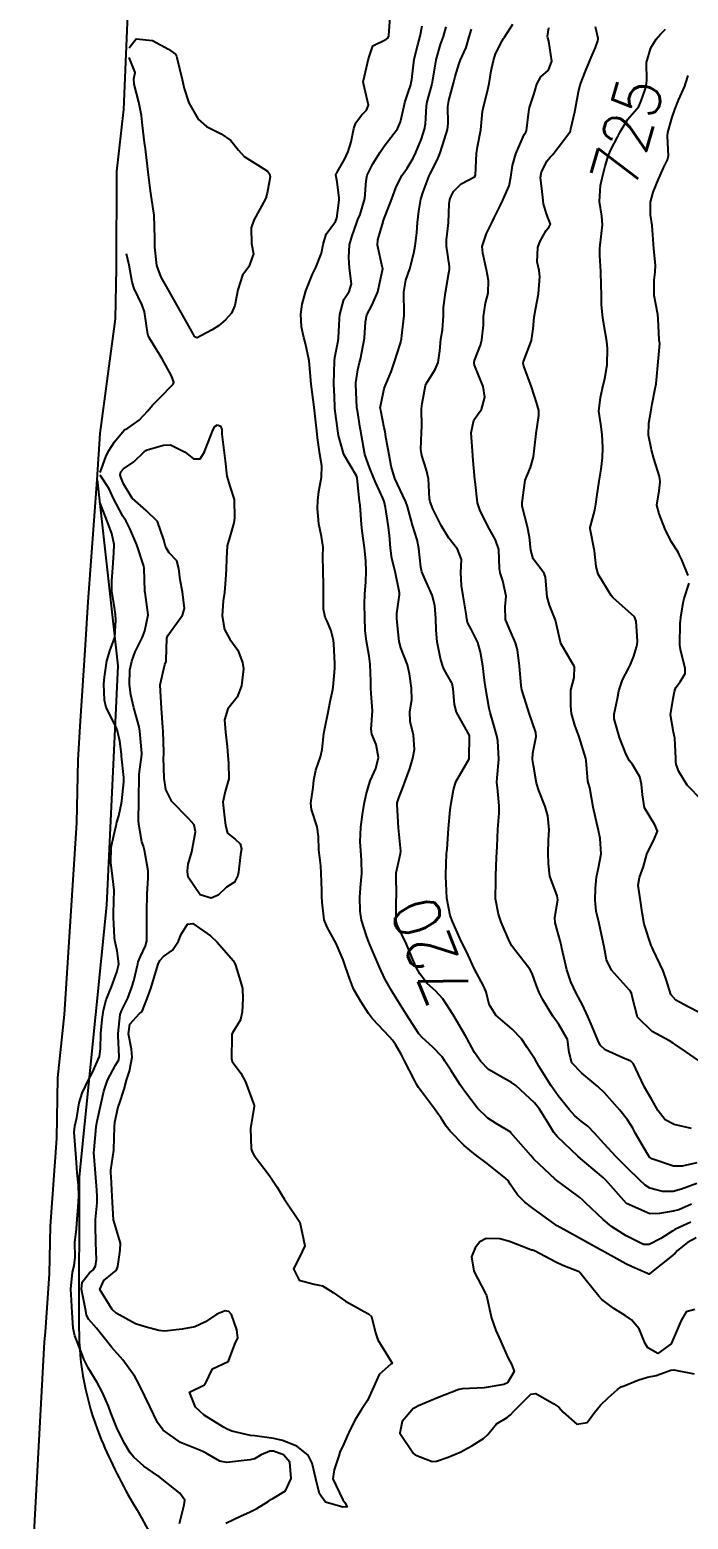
# Model space of a CAD drawing. Header units: metres. Extents: x 318500 to 325275, y 7408834 to 7428799.
# Drawn here: x 319983.7 to 320040.2, y 7413261.7 to 7413389.6 of the extents above; entities that cross this region are included whole.
import ezdxf
from ezdxf.enums import TextEntityAlignment as Align

# ---------------------------------------------------------------- set-up
doc = ezdxf.new("R2010")
doc.units = ezdxf.units.M
doc.header["$MEASUREMENT"] = 0
for name, color, linetype in [('Area', 45, 'Continuous'), ('Cotas', 45, 'Continuous'), ('Curvas de Nivel 1m', 11, 'Continuous'), ('Curvas de Nivel 5m', 15, 'Continuous'), ('Hidrografia', 140, 'Continuous')]:
    doc.layers.add(name, color=color, linetype=linetype)
doc.styles.add('Style-STANDARD', font='STANDARD.shx')

msp = doc.modelspace()

# ---------------------------------------------------------------- linework, layer by layer
at = {"layer": 'Area'}
msp.add_lwpolyline([(319983.68, 7413253.68), (319984.94, 7413276.95), (319985.04, 7413277.79), (319985.38, 7413282.79), (319985.46, 7413286.9), (319986, 7413294.41), (319986.08, 7413299.63), (319986.66, 7413305.08), (319987.73, 7413321.52), (319987.83, 7413326.91), (319988, 7413329.83), (319988.45, 7413336.78), (319988.68, 7413340.5), (319989.47, 7413350.99), (319989.71, 7413354.96), (319991.04, 7413364.83), (319991.12, 7413369.16), (319991.16, 7413377.47), (319991.74, 7413382.8), (319992.36, 7413397.08)], dxfattribs=at)
at = {"layer": 'Curvas de Nivel 1m', "flags": 128}
for points, elevation in [([(320040.86, 7413285.89), (320040.13, 7413285.5), (320039.28, 7413284.79), (320039.06, 7413284.56), (320038.84, 7413284.36), (320036.9, 7413282.82), (320036.86, 7413282.78), (320036.82, 7413282.78), (320036.7, 7413282.82), (320035.37, 7413283.39), (320034.83, 7413283.65), (320033.04, 7413284.67), (320032.84, 7413284.78), (320032.78, 7413284.81), (320032.66, 7413284.87), (320030.85, 7413285.85), (320028.93, 7413286.93), (320028.87, 7413286.97), (320028.74, 7413287.06), (320026.89, 7413288.42), (320026.17, 7413288.96), (320025.53, 7413289.59), (320024.92, 7413290.51), (320024.73, 7413290.8), (320024.55, 7413290.99), (320022.94, 7413292.27), (320021.93, 7413293.02), (320020.96, 7413293.82), (320019.76, 7413295.05), (320019.42, 7413295.49), (320018.99, 7413296.16), (320018.62, 7413296.69), (320018.32, 7413297.07), (320017.03, 7413298.81), (320016.87, 7413299.09), (320016.71, 7413299.42), (320015.84, 7413301.1), (320015.57, 7413301.61), (320015.07, 7413302.49), (320014.82, 7413302.86), (320014.59, 7413303.12), (320013.1, 7413304.71), (320012.74, 7413305.15), (320012.1, 7413306.18), (320011.52, 7413307.16), (320011.4, 7413307.42), (320011.15, 7413308.11), (320010.79, 7413309.17), (320010.59, 7413309.76), (320009.97, 7413311.18), (320009.21, 7413312.58), (320008.94, 7413313.19), (320008.77, 7413314.73), (320008.76, 7413315.2), (320008.74, 7413315.71), (320008.7, 7413317.2), (320008.65, 7413317.83), (320008.5, 7413319.2), (320008.46, 7413320.36), (320008.34, 7413321.2), (320007.87, 7413322.69), (320007.79, 7413323.21), (320008, 7413324.58), (320008.07, 7413325.21), (320008.23, 7413326.05), (320008.62, 7413327.2), (320008.78, 7413327.83), (320008.92, 7413329.2), (320008.99, 7413329.64), (320009.32, 7413331.19), (320009.47, 7413331.94), (320009.68, 7413332.98), (320009.71, 7413333.19), (320009.86, 7413334.83), (320009.87, 7413335.19), (320009.79, 7413336.93), (320009.76, 7413337.19), (320009.55, 7413338.03), (320009.2, 7413338.84), (320009.02, 7413339.2), (320008.89, 7413339.88), (320008.88, 7413341.2), (320008.89, 7413341.92), (320008.86, 7413343.2), (320008.83, 7413344.4), (320008.85, 7413345.2), (320008.72, 7413346.13), (320008.49, 7413347.21), (320008.38, 7413348.52), (320008.41, 7413349.21), (320008.5, 7413350), (320008.71, 7413351.21), (320008.74, 7413352.2), (320008.57, 7413353.21), (320008.38, 7413354.61), (320008.32, 7413355.21), (320008.27, 7413355.69), (320008.08, 7413357.22), (320007.83, 7413359.22), (320007.65, 7413361.22), (320007.35, 7413362.7), (320007.2, 7413363.23), (320006.99, 7413364.14), (320006.94, 7413365.23), (320007.07, 7413366.08), (320007.38, 7413367.23), (320007.95, 7413368.65), (320008.23, 7413369.22), (320008.71, 7413370.47), (320008.86, 7413371.21), (320009.12, 7413372.09), (320009.92, 7413373.19), (320010.02, 7413373.46), (320010.23, 7413375), (320010.24, 7413375.19), (320010.06, 7413376.6), (320009.96, 7413377.19), (320009.98, 7413377.29), (320010.07, 7413377.42), (320010.72, 7413378.55), (320011.01, 7413379.18), (320011.26, 7413380.03), (320011.5, 7413381.18), (320011.65, 7413381.65), (320012.14, 7413382.32), (320012.57, 7413382.74), (320012.74, 7413383.16), (320012.32, 7413385.03), (320012.28, 7413385.17), (320012.31, 7413385.3), (320012.76, 7413387.16), (320013.11, 7413388.26), (320014.23, 7413388.81), (320014.42, 7413388.94), (320014.5, 7413389.14), (320014.6, 7413390.8)], 718), ([(320040.42, 7413287.23), (320039.41, 7413286.78), (320039.05, 7413286.6), (320038.87, 7413286.49), (320037.83, 7413285.83), (320036.85, 7413285.31), (320036.36, 7413285.32), (320034.86, 7413286.06), (320033.61, 7413286.86), (320032.88, 7413287.47), (320031.38, 7413288.89), (320031.14, 7413289.13), (320030.9, 7413289.35), (320029.99, 7413290), (320028.92, 7413290.8), (320028.76, 7413290.93), (320026.95, 7413292.65), (320026.67, 7413292.95), (320024.98, 7413294.92), (320024.91, 7413294.98), (320023.7, 7413295.71), (320022.99, 7413296.17), (320022.1, 7413297.02), (320021.02, 7413298.46), (320020.63, 7413299.04), (320019.82, 7413300.28), (320019.31, 7413301.06), (320019.21, 7413301.21), (320019.06, 7413301.43), (320018.27, 7413302.27), (320017.35, 7413303.09), (320017.08, 7413303.4), (320015.97, 7413305.1), (320015.13, 7413306.48), (320014.73, 7413307.12), (320014.16, 7413308.13), (320013.7, 7413309.13), (320013.18, 7413310.35), (320012.84, 7413311.15), (320012.61, 7413311.73), (320012.16, 7413313.16), (320012.03, 7413313.96), (320012.01, 7413315.16), (320012.09, 7413316.33), (320012.17, 7413317.16), (320012.15, 7413318.3), (320012.09, 7413319.16), (320012.05, 7413319.9), (320012.09, 7413321.16), (320012.25, 7413322.24), (320012.39, 7413323.15), (320012.54, 7413323.98), (320012.9, 7413325.15), (320013.39, 7413326.2), (320013.62, 7413327.14), (320013.42, 7413328.26), (320013.04, 7413329.15), (320012.99, 7413329.59), (320013.09, 7413331.15), (320012.98, 7413332.65), (320012.96, 7413333.15), (320012.96, 7413333.67), (320012.9, 7413335.15), (320012.82, 7413335.85), (320012.58, 7413337.15), (320012.46, 7413338.06), (320012.43, 7413339.16), (320012.42, 7413340.31), (320012.45, 7413341.16), (320012.53, 7413342.24), (320012.55, 7413343.16), (320012.51, 7413344.04), (320012.4, 7413345.16), (320012.21, 7413346.62), (320012.16, 7413347.16), (320012.05, 7413348.81), (320011.98, 7413349.17), (320011.94, 7413349.41), (320011.79, 7413351.17), (320011.72, 7413351.35), (320010.64, 7413353.18), (320010.17, 7413354.79), (320010.12, 7413355.19), (320009.87, 7413357.12), (320009.86, 7413357.19), (320009.82, 7413358.19), (320009.77, 7413359.19), (320009.77, 7413359.25), (320009.82, 7413361.19), (320009.86, 7413361.51), (320010.14, 7413362.92), (320010.18, 7413363.19), (320010.27, 7413364.83), (320010.29, 7413365.19), (320010.63, 7413366.48), (320011.1, 7413367.18), (320011.3, 7413367.82), (320011.12, 7413369.18), (320011.05, 7413370.1), (320011.11, 7413371.18), (320011.31, 7413371.87), (320011.79, 7413373.17), (320011.85, 7413373.35), (320012.03, 7413373.77), (320012.44, 7413375.16), (320012.55, 7413376.68), (320012.64, 7413377.16), (320013.12, 7413378.12), (320013.74, 7413379.15), (320014.11, 7413379.65), (320015.23, 7413381.13), (320015.51, 7413381.74), (320015.8, 7413383.12), (320015.87, 7413383.41), (320016.17, 7413384.26), (320016.38, 7413384.92), (320016.42, 7413385.12), (320016.46, 7413385.39), (320016.68, 7413387.11), (320016.98, 7413388.35), (320017.18, 7413389.11), (320017.36, 7413389.98)], 719), ([(320040.92, 7413290.55), (320039.62, 7413290.08), (320038.91, 7413289.88), (320037.97, 7413289.86), (320036.91, 7413290.16), (320036.5, 7413290.41), (320036.05, 7413290.83), (320034.94, 7413291.9), (320033.97, 7413292.86), (320032.97, 7413293.95), (320032.15, 7413294.88), (320031.58, 7413295.48), (320030.99, 7413295.92), (320030.45, 7413296.37), (320029.96, 7413296.92), (320029.02, 7413298.08), (320028.43, 7413298.94), (320027.36, 7413300.64), (320027.19, 7413300.95), (320027.06, 7413301.2), (320026.37, 7413302.25), (320025.87, 7413302.97), (320025.09, 7413303.82), (320023.67, 7413305), (320023.12, 7413305.93), (320022.85, 7413307.01), (320022.62, 7413307.54), (320021.82, 7413309.02), (320021.18, 7413310.41), (320020.89, 7413311.03), (320020.6, 7413311.64), (320019.95, 7413313.05), (320019.76, 7413313.58), (320019.48, 7413315.06), (320019.38, 7413316.94), (320019.39, 7413317.06), (320019.46, 7413318.89), (320019.48, 7413319.06), (320019.5, 7413319.26), (320019.63, 7413321.06), (320019.75, 7413322.64), (320019.81, 7413323.05), (320020.04, 7413324.38), (320020.26, 7413325.05), (320021.4, 7413327.03), (320021.43, 7413329.03), (320020.31, 7413331.05), (320020.13, 7413331.71), (320020.03, 7413333.05), (320019.93, 7413333.49), (320019.5, 7413334.25), (320019.21, 7413334.77), (320019.1, 7413335.07), (320018.93, 7413335.66), (320018.65, 7413337.07), (320018.55, 7413338.07), (320018.52, 7413339.08), (320018.44, 7413340.21), (320018.21, 7413341.08), (320017.61, 7413342.42), (320017.33, 7413343.09), (320017.24, 7413343.48), (320017.08, 7413345.1), (320016.92, 7413345.83), (320016.53, 7413347.1), (320016.1, 7413348.7), (320015.96, 7413349.11), (320015.71, 7413349.66), (320015.23, 7413350.63), (320015.01, 7413351.12), (320014.7, 7413352.16), (320014.52, 7413353.13), (320014.25, 7413354.66), (320014.17, 7413355.13), (320014.11, 7413355.46), (320013.8, 7413356.95), (320013.77, 7413357.11), (320013.76, 7413357.14), (320013.76, 7413357.18), (320013.8, 7413357.44), (320014.11, 7413358.85), (320014.21, 7413359.13), (320014.7, 7413360.27), (320014.98, 7413361.12), (320015.5, 7413362.74), (320015.59, 7413363.11), (320015.61, 7413363.39), (320015.8, 7413365.11), (320015.8, 7413365.22), (320015.77, 7413367.11), (320015.95, 7413368.14), (320016.29, 7413369.11), (320016.64, 7413370.45), (320016.77, 7413371.1), (320016.9, 7413372.2), (320016.96, 7413373.1), (320017.07, 7413374.06), (320017.25, 7413375.1), (320017.43, 7413375.72), (320017.97, 7413377.09), (320018, 7413377.17), (320018.07, 7413377.33), (320018.66, 7413378.51), (320018.9, 7413379.08), (320019.28, 7413380.25), (320019.52, 7413381.07), (320019.58, 7413381.61), (320019.56, 7413383.07), (320019.64, 7413383.58), (320020.04, 7413385.06), (320020.19, 7413385.63), (320020.52, 7413386.74), (320020.65, 7413387.06), (320021.14, 7413388.13), (320021.4, 7413389.05), (320021.58, 7413389.71)], 721), ([(320040.94, 7413292.32), (320039.67, 7413292.05), (320038.94, 7413292.04), (320037.08, 7413292.68), (320036.95, 7413292.75), (320036.88, 7413292.82), (320036.73, 7413293.05), (320035.68, 7413294.84), (320035.44, 7413295.3), (320034.99, 7413296.02), (320034.32, 7413296.86), (320033.02, 7413298.33), (320032.43, 7413298.88), (320031.05, 7413300.02), (320030.2, 7413300.91), (320029.96, 7413301.81), (320029.83, 7413302.92), (320029.1, 7413304.21), (320028.56, 7413304.94), (320027.69, 7413306.39), (320027.41, 7413306.95), (320027.15, 7413307.62), (320026.81, 7413308.6), (320026.61, 7413308.96), (320025.19, 7413310.78), (320025.04, 7413310.98), (320024.85, 7413311.33), (320024.15, 7413313), (320023.91, 7413313.69), (320023.66, 7413315), (320023.67, 7413316.6), (320023.69, 7413317), (320023.74, 7413318.56), (320023.77, 7413319), (320023.79, 7413319.49), (320023.86, 7413321), (320023.97, 7413322.37), (320023.96, 7413323), (320023.82, 7413324.56), (320023.77, 7413325), (320023.79, 7413325.41), (320023.94, 7413327), (320023.86, 7413328.57), (320023.77, 7413329), (320023.45, 7413330.12), (320023.19, 7413331.01), (320023.11, 7413331.36), (320022.83, 7413333.02), (320022.72, 7413333.79), (320022.56, 7413335.02), (320022.37, 7413336.18), (320022.14, 7413337.02), (320021.55, 7413338.16), (320021.26, 7413338.73), (320021.18, 7413339.04), (320021.12, 7413339.48), (320020.89, 7413341.04), (320020.73, 7413341.91), (320020.69, 7413343.04), (320020.74, 7413344.15), (320020.39, 7413345.05), (320019.65, 7413345.97), (320019, 7413347.07), (320018.26, 7413348.51), (320018.03, 7413349.09), (320017.99, 7413349.37), (320017.89, 7413351.09), (320017.73, 7413351.81), (320017.33, 7413353.09), (320017.25, 7413353.61), (320017.31, 7413355.09), (320017.32, 7413355.56), (320017.29, 7413357.1), (320017.36, 7413357.54), (320017.65, 7413359.09), (320017.7, 7413359.23), (320017.84, 7413359.46), (320018.47, 7413360.46), (320018.73, 7413361.08), (320018.87, 7413362.08), (320018.97, 7413363.07), (320019.09, 7413363.87), (320019.18, 7413365.07), (320019.2, 7413365.79), (320019.35, 7413367.07), (320019.65, 7413368.76), (320019.71, 7413369.06), (320019.71, 7413369.32), (320019.46, 7413371.07), (320019.45, 7413371.62), (320019.61, 7413373.07), (320019.68, 7413374.71), (320019.73, 7413375.06), (320019.81, 7413375.29), (320020.05, 7413375.76), (320020.7, 7413376.41), (320021.86, 7413377.03), (320021.94, 7413377.17), (320022.03, 7413379.03), (320022.11, 7413379.58), (320022.39, 7413381.04), (320022.54, 7413382.64), (320022.61, 7413383.03), (320022.95, 7413384.25), (320023.11, 7413385.03), (320023.27, 7413386.11), (320023.47, 7413387.02), (320023.66, 7413387.57), (320024.23, 7413388.69), (320024.35, 7413388.89), (320024.43, 7413389.01), (320025.13, 7413390.12)], 722), ([(320040.48, 7413295.28), (320038.99, 7413295.63), (320038.21, 7413296.02), (320037.61, 7413296.81), (320037.02, 7413297.85), (320036.45, 7413298.83), (320035.91, 7413299.98), (320035.49, 7413300.84), (320035.26, 7413301.05), (320035.06, 7413301.14), (320034.58, 7413301.34), (320033.07, 7413302.04), (320032.64, 7413302.44), (320032.42, 7413302.88), (320031.94, 7413304.04), (320031.59, 7413304.89), (320031.13, 7413305.91), (320030.58, 7413306.91), (320030.11, 7413307.87), (320029.77, 7413308.92), (320029.35, 7413310.76), (320029.32, 7413310.93), (320029.2, 7413311.4), (320028.76, 7413312.93), (320028.75, 7413313.41), (320028.99, 7413314.93), (320028.93, 7413315.25), (320028.31, 7413316.94), (320028.2, 7413318.02), (320028.18, 7413318.94), (320028.2, 7413320.05), (320028.26, 7413320.94), (320028.15, 7413322.13), (320027.9, 7413322.94), (320027.37, 7413324.3), (320027.18, 7413324.95), (320026.9, 7413326.46), (320026.83, 7413326.96), (320026.85, 7413327.52), (320027.14, 7413328.95), (320027.11, 7413329.28), (320026.53, 7413330.96), (320026.28, 7413331.78), (320025.91, 7413332.97), (320025.85, 7413333.34), (320025.72, 7413334.98), (320025.53, 7413336.4), (320025.38, 7413336.98), (320024.81, 7413338.25), (320024.5, 7413339), (320024.49, 7413340.08), (320024.57, 7413341), (320024.29, 7413342.32), (320024.05, 7413343), (320023.99, 7413343.37), (320023.93, 7413345.01), (320023.65, 7413345.84), (320023, 7413347.02), (320022.31, 7413348.41), (320022.11, 7413349.03), (320021.9, 7413350.84), (320021.89, 7413351.03), (320021.74, 7413352.64), (320021.71, 7413353.03), (320021.7, 7413353.08), (320021.55, 7413355.03), (320021.79, 7413356.11), (320022.16, 7413356.66), (320022.44, 7413357.02), (320022.75, 7413358.09), (320022.58, 7413359.02), (320021.86, 7413360.84), (320021.83, 7413361.03), (320021.86, 7413361.24), (320022.35, 7413362.55), (320022.49, 7413363.02), (320022.63, 7413364.29), (320022.63, 7413365.02), (320022.79, 7413366.16), (320023.03, 7413367.02), (320023.04, 7413368.11), (320022.89, 7413369.02), (320022.55, 7413370.45), (320022.52, 7413371.02), (320022.87, 7413372.16), (320023.32, 7413373.02), (320023.55, 7413373.49), (320024.04, 7413374.54), (320024.27, 7413375.01), (320024.82, 7413376.24), (320024.98, 7413377), (320025.1, 7413377.98), (320025.39, 7413378.99), (320026.12, 7413380.64), (320026.25, 7413380.85), (320026.31, 7413380.98), (320026.5, 7413382.62), (320026.58, 7413382.98), (320026.97, 7413384.17), (320027.2, 7413384.97), (320027.55, 7413385.6), (320028.19, 7413386.18), (320028.5, 7413386.96), (320028.23, 7413388.66), (320028.13, 7413388.96), (320028.12, 7413389.07), (320028.24, 7413389.81)], 723), ([(320041.06, 7413301.11), (320039.96, 7413301.89), (320039.08, 7413302.5), (320038.91, 7413302.62), (320038.59, 7413302.8), (320037.09, 7413303.6), (320035.83, 7413304.84), (320035.37, 7413306.62), (320035.34, 7413306.85), (320035.28, 7413306.99), (320035.14, 7413307.16), (320033.6, 7413308.87), (320033.17, 7413309.78), (320032.97, 7413310.87), (320032.92, 7413311.15), (320032.54, 7413312.88), (320032.3, 7413313.96), (320032.2, 7413314.89), (320032.22, 7413315.92), (320032.33, 7413316.88), (320032.49, 7413317.67), (320032.72, 7413318.88), (320032.63, 7413320.2), (320032.48, 7413320.88), (320032.23, 7413322), (320032.04, 7413322.89), (320031.74, 7413324.53), (320031.63, 7413324.9), (320031.59, 7413325.1), (320031.43, 7413326.9), (320031.4, 7413327.07), (320030.82, 7413328.91), (320030.45, 7413329.91), (320030.18, 7413330.92), (320030.11, 7413331.57), (320030.11, 7413332.92), (320030.39, 7413334.02), (320030.44, 7413334.92), (320029.53, 7413336.52), (320029.26, 7413336.93), (320029.16, 7413337.31), (320028.8, 7413338.94), (320028.3, 7413340.22), (320028.09, 7413340.95), (320027.94, 7413342.62), (320027.84, 7413342.95), (320027.62, 7413343.24), (320026.88, 7413344.21), (320026.67, 7413344.96), (320026.56, 7413346.06), (320026.41, 7413346.97), (320025.95, 7413348.72), (320025.94, 7413348.98), (320025.98, 7413349.25), (320026.19, 7413350.97), (320026.65, 7413352.05), (320026.92, 7413352.96), (320027.01, 7413353.71), (320027.15, 7413354.96), (320027.37, 7413356.53), (320027.36, 7413356.96), (320027.2, 7413357.56), (320026.75, 7413358.97), (320026.08, 7413360.76), (320026.02, 7413360.98), (320026.05, 7413361.16), (320026.73, 7413362.97), (320026.89, 7413363.97), (320026.97, 7413364.96), (320027.12, 7413365.76), (320027.34, 7413366.96), (320027.45, 7413368.46), (320027.4, 7413368.96), (320027.22, 7413369.71), (320027.28, 7413370.96), (320027.48, 7413371.48), (320028.01, 7413372.4), (320028.25, 7413372.71), (320028.36, 7413372.95), (320028.03, 7413373.83), (320027.77, 7413374.69), (320027.75, 7413374.95), (320027.72, 7413375.28), (320027.52, 7413376.96), (320027.6, 7413377.44), (320028.09, 7413378.4), (320028.34, 7413378.71), (320028.57, 7413378.95), (320029.94, 7413380.75), (320030.08, 7413380.93), (320030.09, 7413380.96), (320030.12, 7413381.13), (320030.46, 7413382.61), (320030.53, 7413382.92), (320030.78, 7413384.32), (320030.93, 7413384.92), (320031.38, 7413386.1), (320031.71, 7413386.91), (320031.85, 7413387.26), (320032.22, 7413388.14), (320032.44, 7413388.69), (320032.45, 7413388.9), (320032.24, 7413389.89)], 724), ([(319992.21, 7413388.11), (319992.8, 7413388.86), (319994.22, 7413388.72), (319995.6, 7413387.99), (319996.2, 7413387.56), (319996.27, 7413387.38), (319996.3, 7413387.28), (319996.76, 7413385.37), (319996.93, 7413384.61), (319997.32, 7413383.36), (319998.13, 7413381.97), (319998.85, 7413381.34), (320000.11, 7413380.72), (320000.94, 7413380.15), (320001.58, 7413379.31), (320002.09, 7413378.76), (320003.45, 7413377.91), (320004.07, 7413377.5), (320004.25, 7413377.27), (320004.3, 7413377.03), (320004.05, 7413375.61), (320003.98, 7413375.33), (320003.96, 7413375.27), (320003.91, 7413375.14), (320002.91, 7413373.29), (320002.67, 7413372.63), (320002.7, 7413371.29), (320002.87, 7413370.4), (320002.47, 7413369.29), (320001.95, 7413368.58), (320001.53, 7413367.31), (320001.27, 7413365.96), (320000.99, 7413365.31), (320000.49, 7413364.73), (319999.89, 7413364.21), (319999.34, 7413363.88), (319998.36, 7413363.35), (319998.05, 7413363.18), (319997.88, 7413363.26), (319997.83, 7413363.3), (319997.8, 7413363.35), (319997.71, 7413363.53), (319996.68, 7413365.37), (319995.93, 7413366.68), (319995.52, 7413367.39), (319994.96, 7413368.4), (319994.59, 7413369.4), (319994.42, 7413370.97), (319994.41, 7413371.4), (319994.38, 7413373.04), (319994.37, 7413373.4), (319994.35, 7413373.73), (319994.11, 7413375.41), (319994.05, 7413375.81), (319993.84, 7413377.41), (319993.81, 7413377.68), (319993.61, 7413379.41), (319993.54, 7413379.98), (319993.36, 7413381.42), (319993.26, 7413382.29), (319993.05, 7413383.42), (319992.63, 7413384.97), (319992.62, 7413385.43), (319992.73, 7413385.97), (319992.2, 7413387.26)], 718), ([(320040.2, 7413342.78), (320039.63, 7413344.11), (320039.42, 7413344.58), (320039.32, 7413344.79), (320038.74, 7413345.71), (320038.19, 7413346.81), (320037.69, 7413348.06), (320037.5, 7413348.82), (320037.71, 7413350.06), (320037.79, 7413350.82), (320037.73, 7413351.28), (320037.24, 7413352.83), (320037.03, 7413353.57), (320036.77, 7413354.84), (320036.8, 7413355.85), (320036.99, 7413356.83), (320037.11, 7413357.53), (320037.36, 7413358.83), (320037.43, 7413359.23), (320037.57, 7413360.82), (320037.75, 7413362.69), (320037.74, 7413362.82), (320037.7, 7413363.01), (320037.61, 7413364.82), (320037.57, 7413365.18), (320037.26, 7413366.83), (320037.27, 7413368.15), (320037.36, 7413368.83), (320037.37, 7413369.43), (320037.24, 7413370.83), (320037.19, 7413371.64), (320037.09, 7413372.83), (320036.96, 7413373.76), (320036.96, 7413374.84), (320037.17, 7413375.71), (320037.63, 7413376.83), (320037.77, 7413377.13), (320038.08, 7413377.79), (320038.42, 7413378.49), (320038.49, 7413378.82), (320038.42, 7413380.52), (320038.45, 7413380.82), (320038.82, 7413382.13), (320039.04, 7413382.81), (320039.37, 7413383.6), (320039.91, 7413384.8), (320039.97, 7413385.01), (320040.19, 7413385.72)], 726), ([(319989.72, 7413351.63), (319990.21, 7413352.98), (319990.44, 7413353.45), (319990.95, 7413354.25), (319991.78, 7413355.26), (319991.88, 7413355.33), (319992.09, 7413355.43), (319993.08, 7413356.13), (319993.8, 7413356.92), (319994.21, 7413357.4), (319995, 7413358.21), (319995.82, 7413359.03), (319996, 7413359.21), (319996.05, 7413359.38), (319995.84, 7413359.93), (319995.04, 7413361.39), (319994.58, 7413362.12), (319993.88, 7413363.29), (319993.83, 7413363.41), (319993.81, 7413363.48), (319993.53, 7413365.41), (319993.34, 7413366), (319992.65, 7413367.42), (319992.48, 7413367.96), (319992.21, 7413369.43), (319991.97, 7413370.4)], 717), ([(320000.52, 7413261.37), (320001.81, 7413262), (320002.54, 7413262.33), (320003.16, 7413262.64), (320004.13, 7413263.25), (320004.38, 7413263.42), (320004.55, 7413263.5), (320005.63, 7413264.17), (320006.12, 7413265.23), (320006, 7413266.63), (320005.45, 7413267.24), (320004.6, 7413267.56), (320004.28, 7413267.57), (320003.55, 7413267.26), (320002.96, 7413266.9), (320002.6, 7413266.82), (320002.07, 7413266.75), (320000.59, 7413266.59), (319999.99, 7413266.71), (319998.9, 7413267.33), (319998.6, 7413267.5), (319998.32, 7413267.62), (319996.61, 7413268.3), (319995.14, 7413269.37), (319994.64, 7413270.04), (319993.99, 7413271.39), (319993.56, 7413272.29), (319993, 7413273.41), (319992.69, 7413273.99), (319991.66, 7413275.42), (319990.73, 7413276.47), (319989.95, 7413277.44), (319989.41, 7413278.12), (319988.75, 7413278.88), (319988.54, 7413279.24), (319988.51, 7413279.46), (319988.47, 7413279.76), (319988.12, 7413281.47), (319988.19, 7413282.08), (319988.81, 7413282.88), (319989.12, 7413283.15), (319989.33, 7413283.45), (319989.42, 7413284.04), (319989.36, 7413285.45), (319989.32, 7413286.99), (319989.33, 7413287.45), (319989.46, 7413288.89), (319989.46, 7413289.45), (319989.43, 7413289.98), (319989.32, 7413291.45), (319989.19, 7413293.21), (319989.2, 7413293.46), (319989.35, 7413295.08), (319989.38, 7413295.45), (319989.45, 7413295.92), (319989.81, 7413297.45), (319990.05, 7413298.48), (319990.36, 7413299.44), (319991.05, 7413300.71), (319991.31, 7413301.17), (319991.36, 7413301.43), (319991.27, 7413303.24), (319991.26, 7413303.43), (319991.45, 7413305.08), (319991.57, 7413305.43), (319992.09, 7413306.46), (319992.44, 7413307.42), (319992.6, 7413307.96), (319992.94, 7413309.41), (319992.99, 7413309.58), (319993.17, 7413310.05), (319993.6, 7413310.98), (319993.74, 7413311.4), (319993.74, 7413312.87), (319993.73, 7413313.4), (319993.73, 7413313.91), (319993.75, 7413315.4), (319993.85, 7413316.81), (319993.84, 7413317.4), (319993.52, 7413319.19), (319993.48, 7413319.41), (319993.43, 7413319.54), (319993.31, 7413319.91), (319993.03, 7413321.41), (319993.02, 7413321.72), (319993.03, 7413323.41), (319993.04, 7413323.73), (319993.07, 7413325.41), (319993.08, 7413325.71), (319993.3, 7413327.41), (319993.3, 7413327.51), (319993.14, 7413329.41), (319993.06, 7413329.78), (319992.61, 7413331.42), (319992.36, 7413332.54), (319992.24, 7413333.42), (319992.28, 7413334.64), (319992.43, 7413335.42), (319992.73, 7413336.21), (319993.33, 7413337.41), (319993.39, 7413337.56), (319993.55, 7413338.02), (319993.83, 7413339.41), (319993.59, 7413341.31), (319993.56, 7413341.41), (319993.56, 7413341.44), (319993.49, 7413343.41), (319993.46, 7413343.58), (319992.86, 7413345.42), (319992.28, 7413346.81), (319991.95, 7413347.43), (319991.68, 7413347.86), (319990.85, 7413349.44), (319990.48, 7413350.22), (319989.72, 7413351.4)], 717), ([(319996.52, 7413261.35), (319996.93, 7413262.96), (319996.98, 7413263.35), (319996.56, 7413263.96), (319994.76, 7413265.38), (319994.65, 7413265.45), (319994.58, 7413265.5), (319993.47, 7413266.28), (319992.6, 7413267.05), (319992.31, 7413267.41), (319991.84, 7413268.19), (319991.22, 7413269.42), (319990.65, 7413270.85), (319990.43, 7413271.43), (319989.89, 7413272.66), (319989.47, 7413273.45), (319988.7, 7413274.71), (319988.32, 7413275.47), (319988.09, 7413276.1), (319987.56, 7413277.48), (319987.39, 7413278.12), (319987.31, 7413279.48), (319987.24, 7413281.03), (319987.21, 7413281.48), (319987.34, 7413282.95), (319987.49, 7413283.48), (319987.57, 7413284.22), (319987.56, 7413285.48), (319987.69, 7413286.65), (319987.76, 7413287.48), (319987.82, 7413288.54), (319987.88, 7413289.48), (319987.85, 7413290.41), (319987.75, 7413291.48), (319987.66, 7413292.76), (319987.6, 7413293.48), (319987.5, 7413294.95), (319987.56, 7413295.48), (319987.72, 7413296.21), (319987.92, 7413297.48), (319988.18, 7413298.31), (319988.72, 7413299.46), (319989.04, 7413300.04), (319989.66, 7413301.45), (319989.75, 7413302.13), (319989.77, 7413303.45), (319989.89, 7413304.65), (319990.02, 7413305.45), (319990.25, 7413306.32), (319990.7, 7413307.44), (319991.15, 7413308.72), (319991.3, 7413309.28), (319991.31, 7413309.43), (319991.18, 7413310.53), (319990.99, 7413311.43), (319990.96, 7413311.67), (319990.87, 7413313.44), (319990.89, 7413315.09), (319990.92, 7413315.43), (319990.92, 7413315.76), (319990.72, 7413317.44), (319990.63, 7413318.09), (319990.67, 7413319.44), (319991.06, 7413321.18), (319991.12, 7413321.43), (319991.16, 7413321.6), (319991.33, 7413322.13), (319991.55, 7413323.22), (319991.58, 7413323.43), (319991.75, 7413325.05), (319991.75, 7413325.43), (319991.56, 7413327.27), (319991.54, 7413327.43), (319991.42, 7413328.54), (319991.22, 7413329.43), (319991.06, 7413329.81), (319990.25, 7413331.45), (319990.08, 7413332.07), (319990.05, 7413333.45), (319990.09, 7413334.05), (319990.29, 7413335.45), (319990.58, 7413336.38), (319990.97, 7413337.44), (319991.06, 7413338.94), (319991.04, 7413339.44), (319990.96, 7413340.04), (319990.73, 7413341.44), (319990.72, 7413342.32), (319990.82, 7413343.44), (319990.9, 7413344.71), (319990.91, 7413345.44), (319990.73, 7413346.37), (319990.33, 7413347.45), (319989.69, 7413349.08)], 716), ([(320041.36, 7413323.47), (320040.11, 7413324.78), (320039.39, 7413325.93), (320039.15, 7413326.54), (320039.13, 7413326.79), (320039.14, 7413327.06), (320039.03, 7413328.8), (320038.92, 7413329.32), (320038.67, 7413330.8), (320038.89, 7413332.21), (320039.01, 7413332.8), (320039.12, 7413333.16), (320039.49, 7413333.63), (320039.92, 7413334.37), (320039.94, 7413334.79), (320039.53, 7413336.42), (320039.48, 7413336.79), (320039.51, 7413338.74), (320039.52, 7413338.79), (320039.52, 7413338.83), (320039.57, 7413339.22), (320039.8, 7413340.58), (320039.85, 7413340.79), (320040.27, 7413342.13)], 726), ([(320040.77, 7413279.73), (320040.01, 7413279.54), (320039.59, 7413278.78), (320039.34, 7413278.2), (320038.74, 7413276.79), (320037.59, 7413275.94), (320036.73, 7413276.44), (320036.49, 7413276.82), (320035.99, 7413278.07), (320035.31, 7413278.84), (320034.77, 7413279.21), (320033.8, 7413279.83), (320032.79, 7413280.58), (320032.51, 7413280.87), (320031.33, 7413282.37), (320030.9, 7413282.9), (320030.86, 7413282.94), (320030.82, 7413282.96), (320029.43, 7413283.52), (320028.83, 7413283.8), (320027.01, 7413284.78), (320026.84, 7413284.83), (320026.73, 7413284.84), (320026.39, 7413284.96), (320024.85, 7413285.56), (320024.03, 7413285.81), (320022.85, 7413285.84), (320022.32, 7413285.54), (320021.9, 7413285.02), (320021.6, 7413284.25), (320021.78, 7413283.02), (320022.79, 7413281.1), (320022.84, 7413281.01), (320022.87, 7413280.93), (320023.3, 7413279), (320023.69, 7413277.94), (320024.12, 7413276.99), (320024.72, 7413275.61), (320025.04, 7413274.98), (320025.26, 7413274.41), (320024.69, 7413273.43), (320024.37, 7413273.29), (320022.68, 7413273.01), (320020.79, 7413272.92), (320020.68, 7413272.9), (320020.51, 7413272.86), (320018.67, 7413272.16), (320017.03, 7413271.45), (320016.66, 7413271.27), (320016.56, 7413271.19), (320016.46, 7413271.09), (320015.64, 7413270.1), (320015.43, 7413269.1), (320016.6, 7413267.36), (320016.77, 7413267.25), (320017.19, 7413267.08), (320018.22, 7413266.69), (320018.6, 7413266.7), (320019.59, 7413267.05), (320020.61, 7413267.49), (320021.61, 7413268.02), (320022.62, 7413268.66), (320022.98, 7413269), (320023.74, 7413269.9), (320024.65, 7413270.45), (320024.95, 7413270.68), (320025.19, 7413270.97), (320026.68, 7413272.45), (320027.1, 7413272.52), (320028.67, 7413271.64), (320029.08, 7413271.34), (320029.46, 7413270.92), (320030.64, 7413269.88), (320031.51, 7413270.02), (320032.16, 7413270.88), (320032.67, 7413271.51), (320033.36, 7413272.17), (320034.13, 7413272.86), (320034.45, 7413273.09), (320034.69, 7413273.19), (320035.86, 7413273.66), (320036.7, 7413273.93), (320037.45, 7413274.06), (320038.71, 7413274.51), (320038.95, 7413274.54), (320040.7, 7413274.22)], 717)]:
    msp.add_lwpolyline(points, dxfattribs=dict(at, elevation=elevation))
at = {"layer": 'Curvas de Nivel 1m', "elevation": 718, "flags": 128}
for points in [[(319999.78, 7413355.73), (320000.05, 7413355.59), (320000.15, 7413355.32), (320000.17, 7413354.92), (320000.36, 7413353.32), (320000.44, 7413352.62), (320000.6, 7413351.32), (320000.85, 7413350.45), (320001.22, 7413349.31), (320001.26, 7413347.72), (320001.2, 7413347.31), (320000.85, 7413346.11), (320000.62, 7413345.32), (320000.55, 7413344.24), (320000.54, 7413343.32), (320000.49, 7413342.44), (320000.38, 7413341.32), (320000.29, 7413340.61), (320000.2, 7413339.32), (320000.38, 7413338.15), (320000.85, 7413337.31), (320001.53, 7413336.35), (320001.95, 7413335.29), (320002.02, 7413334.77), (320001.86, 7413333.29), (320001.47, 7413332.33), (320000.67, 7413331.31), (320000.38, 7413330.38), (320000.49, 7413329.31), (320000.63, 7413328.09), (320000.69, 7413327.31), (320000.74, 7413326.66), (320000.77, 7413325.31), (320000.45, 7413324.23), (320000.24, 7413323.32), (320000.36, 7413322.29), (320000.47, 7413321.31), (320000.65, 7413320.65), (320001.31, 7413320.13), (320001.74, 7413319.73), (320001.85, 7413319.29), (320001.77, 7413318.82), (320001.6, 7413317.29), (320001.55, 7413317.02), (320001.26, 7413316.45), (320000.56, 7413316), (319999.85, 7413315.32), (319999.24, 7413315.07), (319998.31, 7413315.34), (319997.26, 7413316.86), (319997.21, 7413317.35), (319997.21, 7413317.41), (319997.28, 7413317.98), (319997.59, 7413319.05), (319997.64, 7413319.35), (319997.91, 7413320.75), (319997.79, 7413321.35), (319997.33, 7413321.87), (319995.88, 7413323.37), (319995.37, 7413324.39), (319995.21, 7413325.38), (319995.17, 7413327.15), (319995.18, 7413327.38), (319995.18, 7413327.6), (319995.13, 7413329.38), (319995.1, 7413329.72), (319994.99, 7413331.39), (319994.91, 7413332.83), (319994.88, 7413333.39), (319995.26, 7413335.14), (319995.38, 7413335.38), (319995.4, 7413335.49), (319995.45, 7413337.38), (319995.54, 7413337.62), (319996.8, 7413339.36), (319996.97, 7413339.95), (319996.8, 7413341.36), (319996.58, 7413342.39), (319996.46, 7413343.37), (319996.3, 7413344.04), (319995.63, 7413344.73), (319995.4, 7413345.14), (319995.3, 7413345.39), (319995.19, 7413345.85), (319994.65, 7413347.4), (319993.68, 7413348.35), (319992.48, 7413349.42), (319991.71, 7413350.65), (319991.5, 7413351.22), (319991.45, 7413351.43), (319991.49, 7413351.67), (319991.73, 7413351.95), (319992.6, 7413352.55), (319993.5, 7413353.41), (319993.64, 7413353.52), (319993.75, 7413353.57), (319995.17, 7413353.98), (319995.76, 7413353.99), (319997.02, 7413353.36), (319997.74, 7413352.81), (319998.3, 7413352.79), (319998.65, 7413353.34), (319998.96, 7413354.14), (319999.42, 7413355.33), (319999.55, 7413355.56)], [(319999.2, 7413311.82), (319999.74, 7413311.32), (320001.17, 7413309.69), (320001.35, 7413309.3), (320001.77, 7413307.91), (320001.93, 7413307.29), (320001.98, 7413306.43), (320001.91, 7413305.29), (320001.77, 7413304.62), (320001.08, 7413303.5), (320001.02, 7413303.36), (320001.03, 7413303.3), (320001.03, 7413303.25), (320001, 7413301.3), (320001.06, 7413301.03), (320001.78, 7413300.03), (320002.2, 7413299.28), (320002.92, 7413297.35), (320002.94, 7413297.27), (320002.94, 7413297.21), (320002.61, 7413295.28), (320002.69, 7413293.54), (320002.76, 7413293.27), (320002.95, 7413292.95), (320004.24, 7413291.26), (320004.91, 7413290.25), (320005.28, 7413289.62), (320005.52, 7413289.24), (320006.87, 7413287.22), (320007.29, 7413285.21), (320006.83, 7413284.22), (320006.32, 7413283.23), (320006.81, 7413282.25), (320008.08, 7413281.92), (320008.8, 7413281.76), (320009.73, 7413281.18), (320010.78, 7413280.45), (320012.33, 7413279.58), (320012.76, 7413279.35), (320013.02, 7413279.14), (320013.35, 7413277.73), (320013.54, 7413277.13), (320014.71, 7413275.26), (320014.78, 7413275.11), (320014.75, 7413275.07), (320014.71, 7413275.06), (320013.66, 7413274.16), (320013.22, 7413273.13), (320012.67, 7413271.91), (320012.16, 7413271.15), (320011.58, 7413270.22), (320011.06, 7413269.16), (320010.93, 7413268.86), (320010.62, 7413268.2), (320010.3, 7413267.48), (320010.21, 7413267.17), (320009.8, 7413265.96), (320009.68, 7413265.18), (320010.55, 7413263.39), (320010.71, 7413263.17), (320010.93, 7413262.77), (320010.54, 7413262.76), (320009.07, 7413263.18), (320008.56, 7413263.91), (320008.23, 7413265.2), (320007.92, 7413266.53), (320007.57, 7413267.21), (320006.61, 7413268), (320005.37, 7413268.49), (320004.62, 7413268.66), (320003.01, 7413268.88), (320002.62, 7413268.92), (320001.02, 7413269.29), (320000.63, 7413269.45), (320000.32, 7413269.62), (319998.65, 7413270.66), (319997.91, 7413271.34), (319997.39, 7413272.62), (319998.68, 7413273.25), (319998.74, 7413273.33), (319999.37, 7413274.65), (320000.71, 7413275.26), (320000.73, 7413275.28), (320000.74, 7413275.3), (320001.28, 7413276.75), (320001.54, 7413277.29), (320001.44, 7413277.98), (320000.98, 7413279.3), (320000.76, 7413279.55), (320000.45, 7413279.62), (319999.73, 7413279.32), (319998.75, 7413278.66), (319997.86, 7413278.23), (319996.75, 7413278.03), (319995.23, 7413277.86), (319994.75, 7413277.92), (319993.59, 7413278.24), (319992.75, 7413278.51), (319991.09, 7413279.43), (319990.76, 7413279.72), (319989.7, 7413281.45), (319990.03, 7413282.21), (319990.81, 7413282.86), (319991.12, 7413283.12), (319991.25, 7413283.43), (319991.44, 7413284.82), (319991.47, 7413285.42), (319990.87, 7413287.43), (319990.74, 7413289.43), (319990.66, 7413291.17), (319990.64, 7413291.43), (319990.64, 7413291.71), (319990.9, 7413293.43), (319990.9, 7413293.48), (319990.94, 7413295.43), (319990.98, 7413295.83), (319991.28, 7413297.14), (319991.37, 7413297.43), (319991.77, 7413298.67), (319991.99, 7413299.42), (319992.25, 7413300.21), (319992.47, 7413301.42), (319992.4, 7413302.08), (319992.14, 7413303.42), (319992.26, 7413304.25), (319993.11, 7413305.16), (319993.25, 7413305.27), (319993.36, 7413305.41), (319993.85, 7413306.67), (319994.1, 7413307.4), (319994.5, 7413308.73), (319994.69, 7413309.39), (319994.84, 7413309.71), (319995.17, 7413310.05), (319995.94, 7413310.61), (319996.44, 7413311.36), (319996.64, 7413311.92), (319997.21, 7413312.83), (319997.68, 7413312.88)]]:
    msp.add_lwpolyline(points, close=True, dxfattribs=at)
at = {"layer": 'Curvas de Nivel 5m', "flags": 128}
for points, elevation in [([(320040.47, 7413288.77), (320039.38, 7413288.3), (320038.89, 7413288.17), (320037.73, 7413287.97), (320036.89, 7413287.94), (320034.9, 7413288.85), (320033.09, 7413290.87), (320032.92, 7413291.03), (320032.02, 7413291.79), (320030.95, 7413292.69), (320030.71, 7413292.9), (320028.97, 7413294.56), (320028.66, 7413294.93), (320028.13, 7413295.8), (320027.43, 7413296.95), (320027.01, 7413297.49), (320025.4, 7413298.97), (320025.03, 7413299.24), (320024.51, 7413299.52), (320023.05, 7413300.34), (320022.38, 7413301.02), (320021.86, 7413301.82), (320021.2, 7413303.03), (320021.08, 7413303.24), (320020.02, 7413305.05), (320019.13, 7413306.43), (320018.52, 7413307.07), (320017.79, 7413307.72), (320017.15, 7413308.56), (320016.87, 7413309.09), (320016.62, 7413309.64), (320016.01, 7413311.1), (320015.22, 7413312.78), (320015.13, 7413313.11), (320015.14, 7413315.01), (320015.15, 7413315.11), (320015.15, 7413315.2), (320015.12, 7413317.11), (320015.13, 7413317.25), (320015.28, 7413317.88), (320015.51, 7413318.89), (320015.52, 7413319.11), (320015.32, 7413321.11), (320015.21, 7413323.11), (320015.22, 7413323.24), (320015.36, 7413323.67), (320015.76, 7413324.72), (320015.9, 7413325.1), (320016.29, 7413326.2), (320016.56, 7413327.1), (320016.69, 7413327.82), (320016.6, 7413329.1), (320016.33, 7413330.22), (320016.3, 7413331.1), (320016.46, 7413332.11), (320016.43, 7413333.1), (320016.27, 7413334.33), (320016.09, 7413335.1), (320015.53, 7413336.57), (320015.39, 7413337.11), (320015.21, 7413338.77), (320015.18, 7413339.12), (320015.18, 7413339.5), (320015.4, 7413341.11), (320015.4, 7413341.3), (320015.05, 7413343.12), (320014.76, 7413344.25), (320014.64, 7413345.12), (320014.55, 7413346.23), (320014.44, 7413347.13), (320014.22, 7413348.61), (320014.1, 7413349.13), (320013.99, 7413349.42), (320013.71, 7413349.98), (320013.35, 7413350.78), (320013.21, 7413351.15), (320012.83, 7413352.05), (320012.44, 7413353.16), (320012.15, 7413354.79), (320012.09, 7413355.17), (320012.05, 7413355.44), (320011.8, 7413356.95), (320011.76, 7413357.17), (320011.76, 7413357.21), (320011.66, 7413359.17), (320011.67, 7413359.33), (320011.85, 7413360.44), (320011.97, 7413361.06), (320012, 7413361.17), (320012.06, 7413361.37), (320012.42, 7413363.16), (320012.49, 7413364.57), (320012.61, 7413365.16), (320013.06, 7413366.02), (320013.55, 7413367.15), (320013.96, 7413369.01), (320013.97, 7413369.14), (320013.96, 7413369.21), (320013.51, 7413371.15), (320013.54, 7413371.6), (320014, 7413373.14), (320014.02, 7413373.2), (320014.74, 7413375.13), (320015.1, 7413376.08), (320015.61, 7413377.12), (320015.8, 7413377.39), (320016.08, 7413377.75), (320016.58, 7413378.61), (320016.81, 7413379.1), (320017.29, 7413380.27), (320017.57, 7413381.1), (320017.65, 7413381.57), (320017.72, 7413383.1), (320017.78, 7413383.47), (320018.18, 7413384.89), (320018.22, 7413385.05), (320018.23, 7413385.09), (320018.24, 7413385.15), (320018.56, 7413387.08), (320018.92, 7413388.38), (320019.18, 7413389.08), (320019.41, 7413389.91)], 720), ([(320041.12, 7413305.24), (320040.18, 7413305.72), (320039.13, 7413306.29), (320038.71, 7413306.8), (320038.33, 7413307.98), (320038.05, 7413308.81), (320037.19, 7413310.62), (320037.09, 7413310.82), (320037.01, 7413311), (320036.4, 7413312.83), (320036.23, 7413313.83), (320036.1, 7413314.84), (320035.91, 7413316.19), (320036.01, 7413316.84), (320036.34, 7413317.78), (320036.65, 7413318.83), (320037.31, 7413320.18), (320037.55, 7413320.82), (320037.33, 7413321.35), (320036.43, 7413322.83), (320036.26, 7413323.94), (320036.19, 7413324.84), (320036.03, 7413325.49), (320035.4, 7413326.55), (320035.16, 7413326.85), (320034.87, 7413327.39), (320034.28, 7413328.86), (320033.85, 7413330.47), (320033.85, 7413330.87), (320034.12, 7413332.22), (320034.24, 7413332.86), (320034.54, 7413333.81), (320035.09, 7413334.85), (320035.24, 7413335.13), (320035.52, 7413335.84), (320035.75, 7413336.63), (320035.8, 7413336.85), (320035.84, 7413337.15), (320035.73, 7413338.85), (320035.57, 7413339.23), (320033.75, 7413340.87), (320033.59, 7413341.05), (320032.47, 7413342.89), (320032.29, 7413343.55), (320032.16, 7413344.89), (320031.79, 7413346.77), (320031.79, 7413346.9), (320032.19, 7413348.4), (320032.27, 7413348.89), (320032.35, 7413349.53), (320032.54, 7413350.89), (320032.72, 7413351.9), (320032.84, 7413352.88), (320032.87, 7413353.78), (320032.82, 7413354.88), (320032.68, 7413355.78), (320032.52, 7413356.89), (320032.65, 7413358.06), (320032.83, 7413358.88), (320033.03, 7413359.7), (320033.24, 7413360.88), (320033.26, 7413362.27), (320033.21, 7413362.88), (320033.07, 7413363.71), (320032.85, 7413364.89), (320032.76, 7413366.06), (320032.74, 7413366.89), (320032.73, 7413367.67), (320032.69, 7413368.89), (320032.6, 7413370.27), (320032.61, 7413370.89), (320032.75, 7413372.15), (320032.84, 7413372.89), (320032.79, 7413373.65), (320032.57, 7413374.89), (320032.67, 7413376.28), (320032.8, 7413376.89), (320033.05, 7413377.92), (320033.36, 7413378.89), (320033.59, 7413379.4), (320034.12, 7413380.43), (320034.34, 7413380.88), (320035.02, 7413381.98), (320035.77, 7413382.86), (320035.94, 7413383.07), (320036.16, 7413383.55), (320036.5, 7413384.52), (320036.59, 7413384.84), (320036.63, 7413385.29), (320036.62, 7413386.84), (320036.97, 7413388.09), (320037.43, 7413388.83), (320037.8, 7413389.26), (320038.24, 7413389.69)], 725)]:
    msp.add_lwpolyline(points, dxfattribs=dict(at, elevation=elevation))
at = {"layer": 'Hidrografia'}
msp.add_lwpolyline([(319989.47, 7413350.99), (319991.24, 7413335.02), (319990.26, 7413314.46), (319987.91, 7413291.14), (319987.9, 7413278.15, 0.095137), (319989.67, 7413268.94, 0.039115), (319992.51, 7413263.16, -0.043345), (319997.82, 7413252.14, 0.141835)], format="xyb", dxfattribs=at)

# ---------------------------------------------------------------- texts
at = {"layer": 'Cotas', "style": 'Style-STANDARD'}
for s, rotation, p in [('725', 73.9451, (320034.96, 7413380.85, 725)), ('720', 112.0087, (320018.11, 7413310.53, 720))]:
    msp.add_text(s, height=4, rotation=rotation, dxfattribs=at).set_placement(p, align=Align.MIDDLE_CENTER)

doc.saveas('drawing.dxf')
